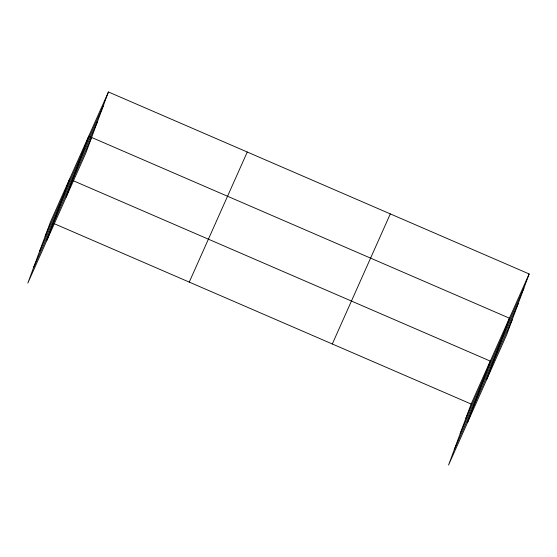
<?xml version="1.0" encoding="UTF-8"?>
<svg xmlns="http://www.w3.org/2000/svg" width="557" height="557" viewBox="0 0 557 557"><rect width="100%" height="100%" fill="white"/><g stroke="black" fill="none" stroke-linecap="round" stroke-linejoin="round"><path stroke-width="0.84" d="M46.997 240.116L69.562 179.117M66.144 197.192L88.709 136.193L509.425 318.186L486.86 379.185M108.434 91.968L85.869 152.966L27.85 283.04L50.415 222.041L108.434 91.968L529.15 273.96L506.585 334.959L448.566 465.032L471.131 404.034L529.15 273.96M467.713 422.109L490.278 361.11L73.552 180.844M45.159 236.252L103.177 106.171M39.45 251.694L97.468 121.614M33.559 267.604L91.578 137.523M189.255 282.1L247.266 152.026M332.292 343.975L390.311 213.902M465.875 418.244L523.893 288.164M460.166 433.68L518.184 303.607M454.282 449.59L512.301 319.516M54.405 223.768L471.131 404.034"/></g></svg>
